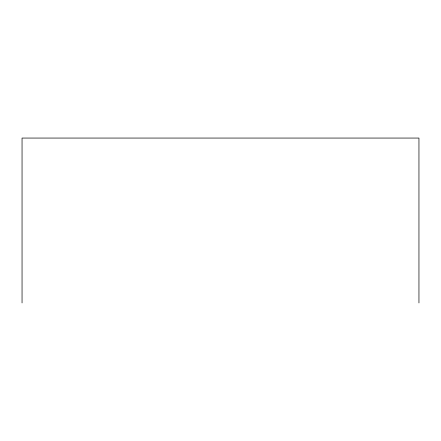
<?xml version="1.0" encoding="UTF-8"?>
<svg xmlns="http://www.w3.org/2000/svg" width="441" height="441" viewBox="0 0 441 441"><rect width="100%" height="100%" fill="white"/><g stroke="black" fill="none" stroke-linecap="round" stroke-linejoin="round"><path stroke-width="0.66" d="M418.95 302.939L418.95 138.061L22.05 138.061L22.05 302.939"/></g></svg>
